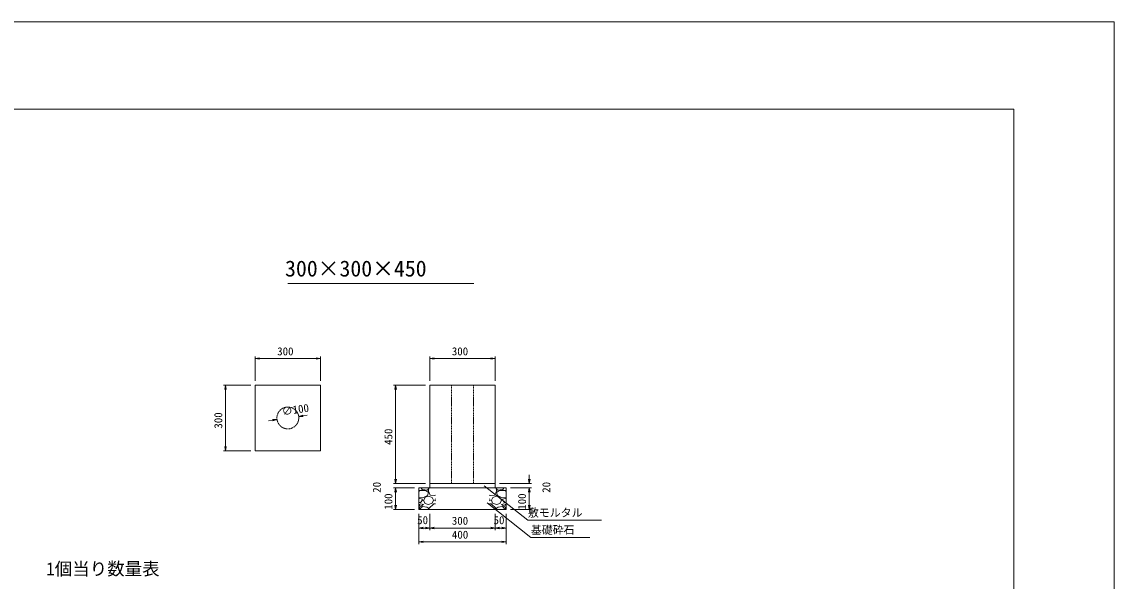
# Model space of a CAD drawing. Units: millimetres, scale not verified. Extents: x 4 to 84104, y 1 to 59401.
# Drawn here: x 59084 to 84104, y 46587 to 59401 of the extents above; entities that cross this region are included whole.
import ezdxf
from ezdxf.enums import TextEntityAlignment as Align

# ---------------------------------------------------------------- set-up
doc = ezdxf.new("R2010")
doc.units = ezdxf.units.MM
doc.header["$LTSCALE"] = 100
doc.linetypes.add('USER1', pattern=[0.375, 0.25, -0.125])
doc.layers.add('D-MTR（材料表タイトル）', color=7, linetype='Continuous')
doc.layers.add('D-STR-TXT（文字）', color=7, linetype='Continuous')
for name, color, linetype, lineweight in [('D-STR-DIM（寸法）', 7, 'Continuous', 18), ('D-STR-HTXT（旗揚げ）', 7, 'Continuous', 18), ('D-STR-STR1（構造物）', 7, 'USER1', 18), ('D-STR-STRn（構造物）', 7, 'Continuous', 18), ('D-STR（構造物外形線）', 1, 'Continuous', 18), ('D-TTL(外枠）', 2, 'Continuous', 18), ('D-TTL-TXT（文字）', 7, 'Continuous', 18), ('DEFPOINTS_2', 8, 'Continuous', 18)]:
    doc.layers.add(name, color=color, linetype=linetype, lineweight=lineweight)
doc.styles.add('ＭＳ ゴシック', font='')
doc.styles.get('ＭＳ ゴシック').set_extended_font_data('MS Gothic')

msp = doc.modelspace()

# ---------------------------------------------------------------- linework, layer by layer
at = {"layer": 'D-STR-DIM（寸法）'}
for p, q in [((64426.7, 51175.3), (64426.7, 51735.6)), ((64426.7, 51685.6), (64526.7, 51702.2)), ((64526.7, 51668.9), (64426.7, 51685.6)), ((64426.7, 51685.6), (64526.7, 51685.6)), ((65826.7, 51685.6), (64526.7, 51685.6)), ((65826.7, 51702.2), (65926.7, 51685.6)), ((65926.7, 51685.6), (65826.7, 51668.9)), ((65926.7, 51685.6), (65826.7, 51685.6)), ((65926.7, 51175.3), (65926.7, 51735.6)), ((68426.7, 51175.3), (68426.7, 51735.6)), ((68426.7, 51685.6), (68526.7, 51702.2)), ((68526.7, 51668.9), (68426.7, 51685.6)), ((68426.7, 51685.6), (68526.7, 51685.6)), ((69826.7, 51685.6), (68526.7, 51685.6)), ((69826.7, 51702.2), (69926.7, 51685.6)), ((69926.7, 51685.6), (69826.7, 51668.9)), ((69926.7, 51685.6), (69826.7, 51685.6)), ((69926.7, 51175.3), (69926.7, 51735.6)), ((64326.7, 51075.3), (63699, 51075.3)), ((63732.3, 50975.3), (63749, 51075.3)), ((63749, 51075.3), (63765.7, 50975.3)), ((63749, 51075.3), (63749, 50975.3)), ((68326.7, 51075.3), (67596.1, 51075.3)), ((67629.4, 50975.3), (67646.1, 51075.3)), ((67646.1, 51075.3), (67662.7, 50975.3)), ((67646.1, 51075.3), (67646.1, 50975.3)), ((63749, 50975.3), (63749, 49675.3)), ((67646.1, 50975.3), (67646.1, 48925.3)), ((64827.8, 50291.9), (64929.2, 50289.7)), ((65424.1, 50360.9), (65520.7, 50391.6)), ((65424.1, 50360.9), (65523.1, 50375.1)), ((65525.5, 50358.6), (65424.1, 50360.9)), ((65523.1, 50375.1), (65622.1, 50389.3)), ((64830.2, 50275.4), (64731.2, 50261.2)), ((64929.2, 50289.7), (64830.2, 50275.4)), ((64929.2, 50289.7), (64832.6, 50258.9)), ((64326.7, 49575.3), (63699, 49575.3)), ((63749, 49575.3), (63732.3, 49675.3)), ((63765.7, 49675.3), (63749, 49575.3)), ((63749, 49575.3), (63749, 49675.3)), ((68326.7, 48825.3), (67596.1, 48825.3)), ((68326.7, 48825.3), (67596.1, 48825.3)), ((67646.1, 48825.3), (67629.4, 48925.3)), ((67646.1, 48825.3), (67629.4, 48925.3)), ((67646.1, 48925.3), (67646.1, 49025.3)), ((67662.7, 48925.3), (67646.1, 48825.3)), ((67646.1, 48825.3), (67646.1, 48925.3)), ((67662.7, 48925.3), (67646.1, 48825.3)), ((67646.1, 48825.3), (67646.1, 48925.3)), ((70026.7, 48825.3), (70757.2, 48825.3)), ((70707.2, 48825.3), (70690.6, 48925.3)), ((70707.2, 48925.3), (70707.2, 49025.3)), ((70723.9, 48925.3), (70707.2, 48825.3)), ((70707.2, 48825.3), (70707.2, 48925.3)), ((68076.7, 48725.3), (67596.1, 48725.3)), ((68076.7, 48725.3), (67596.1, 48725.3)), ((67629.4, 48625.3), (67646.1, 48725.3)), ((67629.4, 48625.3), (67646.1, 48725.3)), ((67646.1, 48725.3), (67662.7, 48625.3)), ((67646.1, 48725.3), (67646.1, 48625.3)), ((67646.1, 48725.3), (67662.7, 48625.3)), ((67646.1, 48725.3), (67646.1, 48625.3)), ((67646.1, 48625.3), (67646.1, 48325.3)), ((67646.1, 48625.3), (67646.1, 48525.3)), ((70276.7, 48725.3), (70757.2, 48725.3)), ((70276.7, 48725.3), (70757.2, 48725.3)), ((70690.6, 48625.3), (70707.2, 48725.3)), ((70690.6, 48625.3), (70707.2, 48725.3)), ((70707.2, 48725.3), (70723.9, 48625.3)), ((70707.2, 48725.3), (70707.2, 48625.3)), ((70707.2, 48725.3), (70723.9, 48625.3)), ((70707.2, 48725.3), (70707.2, 48625.3)), ((70707.2, 48625.3), (70707.2, 48325.3)), ((70707.2, 48625.3), (70707.2, 48525.3)), ((67646.1, 48225.3), (67629.4, 48325.3)), ((67662.7, 48325.3), (67646.1, 48225.3)), ((67646.1, 48225.3), (67646.1, 48325.3)), ((70707.2, 48225.3), (70690.6, 48325.3)), ((70723.9, 48325.3), (70707.2, 48225.3)), ((70707.2, 48225.3), (70707.2, 48325.3)), ((68076.7, 48225.3), (67596.1, 48225.3)), ((68176.7, 48125.3), (68176.7, 47753.9)), ((68176.7, 48125.3), (68176.7, 47435.3)), ((68426.7, 48125.3), (68426.7, 47753.9)), ((68426.7, 48125.3), (68426.7, 47753.9)), ((69926.7, 48125.3), (69926.7, 47753.9)), ((69926.7, 48125.3), (69926.7, 47753.9)), ((70176.7, 48125.3), (70176.7, 47753.9)), ((70176.7, 48125.3), (70176.7, 47435.3)), ((70276.7, 48225.3), (70757.2, 48225.3)), ((68176.7, 47803.9), (68276.7, 47820.6)), ((68276.7, 47787.3), (68176.7, 47803.9)), ((68176.7, 47803.9), (68276.7, 47803.9)), ((68276.7, 47803.9), (68326.7, 47803.9)), ((68326.7, 47820.6), (68426.7, 47803.9)), ((68426.7, 47803.9), (68326.7, 47787.3)), ((68426.7, 47803.9), (68326.7, 47803.9)), ((68426.7, 47803.9), (68526.7, 47820.6)), ((68526.7, 47787.3), (68426.7, 47803.9)), ((68426.7, 47803.9), (68526.7, 47803.9)), ((68526.7, 47803.9), (69826.7, 47803.9)), ((69826.7, 47820.6), (69926.7, 47803.9)), ((69926.7, 47803.9), (69826.7, 47787.3)), ((69926.7, 47803.9), (69826.7, 47803.9)), ((69926.7, 47803.9), (70026.7, 47820.6)), ((70026.7, 47787.3), (69926.7, 47803.9)), ((69926.7, 47803.9), (70026.7, 47803.9)), ((70076.7, 47803.9), (70026.7, 47803.9)), ((70076.7, 47820.6), (70176.7, 47803.9)), ((70176.7, 47803.9), (70076.7, 47787.3)), ((70176.7, 47803.9), (70076.7, 47803.9)), ((68176.7, 47485.3), (68276.7, 47502)), ((68276.7, 47468.7), (68176.7, 47485.3)), ((68176.7, 47485.3), (68276.7, 47485.3)), ((68276.7, 47485.3), (70076.7, 47485.3)), ((70076.7, 47502), (70176.7, 47485.3)), ((70176.7, 47485.3), (70076.7, 47468.7)), ((70176.7, 47485.3), (70076.7, 47485.3))]:
    msp.add_line(p, q, dxfattribs=at)
at = {"layer": 'D-STR-HTXT（旗揚げ）'}
for p, q in [((69673.2, 48771.4), (70675.8, 47982.2)), ((69738.6, 48378.9), (70741.2, 47589.8)), ((72361.4, 47982.2), (70675.8, 47982.2)), ((72090.3, 47588.4), (70742.9, 47588.4))]:
    msp.add_line(p, q, dxfattribs=at)
at = {"layer": 'D-STR-STR1（構造物）'}
for p, q in [((68926.7, 51075.3), (68926.7, 48825.3)), ((69426.7, 51075.3), (69426.7, 48825.3))]:
    msp.add_line(p, q, dxfattribs=at)
msp.add_circle((65176.7, 50325.3), 250, dxfattribs=at)
at = {"layer": 'D-STR-STRn（構造物）'}
for p, q in [((68426.7, 48825.3), (68426.7, 48725.3)), ((69926.7, 48825.3), (69926.7, 48725.3)), ((68426.7, 48725.3), (68176.7, 48725.3)), ((68176.7, 48725.3), (68176.7, 48225.3)), ((68176.7, 48697.7), (68185.5, 48725.3)), ((68176.7, 48638.8), (68200.7, 48665.5)), ((68201.2, 48664.6), (68331.2, 48664.6)), ((68227.4, 48725.3), (68251, 48689.9)), ((68251.2, 48689.5), (68376.2, 48674.5)), ((68375.5, 48550.7), (68270.5, 48495.7)), ((68331, 48665.4), (68396, 48620.4)), ((68396.9, 48619.3), (68376.9, 48549.3)), ((68377.4, 48675), (68402.4, 48720)), ((68399.9, 48651.6), (68439.9, 48556.6)), ((68404.1, 48725.3), (68400.6, 48650.3)), ((68401.2, 48719.6), (68401.2, 48725.3)), ((69926.7, 48725.3), (68426.7, 48725.3)), ((68441.3, 48554.6), (68546.3, 48549.6)), ((68546.5, 48547), (68558.5, 48556.3)), ((69806.8, 48547), (69794.9, 48556.3)), ((69912.1, 48554.6), (69807.1, 48549.6)), ((69953.4, 48651.6), (69913.4, 48556.6)), ((69926.7, 48725.3), (70176.7, 48725.3)), ((69949.2, 48725.3), (69952.7, 48650.3)), ((69975.9, 48675), (69950.9, 48720)), ((69952.1, 48719.6), (69952.1, 48725.3)), ((69956.4, 48619.3), (69976.4, 48549.3)), ((70022.3, 48665.4), (69957.3, 48620.4)), ((70102.1, 48689.5), (69977.1, 48674.5)), ((69977.8, 48550.7), (70082.8, 48495.7)), ((70152.1, 48664.6), (70022.1, 48664.6)), ((70125.9, 48725.3), (70102.3, 48689.9)), ((70176.7, 48638.8), (70152.6, 48665.5)), ((70176.7, 48697.7), (70167.8, 48725.3)), ((70176.7, 48725.3), (70176.7, 48225.3)), ((68271.2, 48494.6), (68176.7, 48502.2)), ((68256.2, 48464.8), (68176.7, 48484.7)), ((68216.4, 48389.3), (68176.7, 48385.8)), ((68198, 48260), (68176.7, 48294.9)), ((68190.8, 48344.5), (68210.8, 48294.5)), ((68226.3, 48360), (68191.3, 48345)), ((68261.1, 48299.4), (68211.1, 48249.4)), ((68211.6, 48294.6), (68286.6, 48339.6)), ((68260.7, 48440.5), (68215.7, 48390.5)), ((68286.4, 48339.7), (68226.4, 48359.7)), ((68261.2, 48438.8), (68256.2, 48463.8)), ((68361.3, 48284.5), (68261.3, 48299.5)), ((68285.5, 48439.8), (68315.5, 48369.8)), ((68290.4, 48439.3), (68320.4, 48509.3)), ((68316.1, 48369.6), (68401.1, 48344.6)), ((68321.2, 48509.5), (68401.2, 48534.5)), ((68401, 48344.7), (68486, 48369.7)), ((68401.2, 48534.7), (68481.2, 48504.7)), ((68520.7, 48359.4), (68405.7, 48254.4)), ((68481.2, 48504.2), (68511.2, 48439.2)), ((68485.6, 48370.5), (68510.6, 48440.5)), ((68558.5, 48356.6), (68521.2, 48359.7)), ((68558.5, 48427.7), (68545.9, 48441.4)), ((68546, 48439.9), (68558.5, 48473.1)), ((69807.3, 48439.9), (69794.9, 48473.1)), ((69794.9, 48427.7), (69807.4, 48441.4)), ((69794.9, 48356.6), (69832.1, 48359.7)), ((69832.6, 48359.4), (69947.6, 48254.4)), ((69872.1, 48504.2), (69842.1, 48439.2)), ((69867.7, 48370.5), (69842.7, 48440.5)), ((69952.4, 48344.7), (69867.4, 48369.7)), ((69952.1, 48534.7), (69872.1, 48504.7)), ((70032.1, 48509.5), (69952.1, 48534.5)), ((70037.2, 48369.6), (69952.2, 48344.6)), ((69992.1, 48284.5), (70092.1, 48299.5)), ((70062.9, 48439.3), (70032.9, 48509.3)), ((70067.8, 48439.8), (70037.8, 48369.8)), ((70141.7, 48294.6), (70066.7, 48339.6)), ((70067, 48339.7), (70127, 48359.7)), ((70082.1, 48494.6), (70176.7, 48502.2)), ((70092.1, 48438.8), (70097.1, 48463.8)), ((70092.2, 48299.4), (70142.2, 48249.4)), ((70092.6, 48440.5), (70137.6, 48390.5)), ((70097.1, 48464.8), (70176.7, 48484.7)), ((70127, 48360), (70162, 48345)), ((70136.9, 48389.3), (70176.7, 48385.8)), ((70162.5, 48344.5), (70142.5, 48294.5)), ((70155.4, 48260), (70176.7, 48294.9)), ((68176.7, 48225.3), (70176.7, 48225.3)), ((68185.5, 48225.3), (68196.2, 48258.8)), ((68211, 48249.9), (68227.4, 48225.3)), ((68402.3, 48248.5), (68362.3, 48283.5)), ((68401.2, 48225.3), (68401.2, 48249.6)), ((68405.6, 48255.3), (68404.1, 48225.3)), ((69947.7, 48255.3), (69949.2, 48225.3)), ((69951, 48248.5), (69991, 48283.5)), ((69952.1, 48225.3), (69952.1, 48249.6)), ((70142.3, 48249.9), (70125.9, 48225.3)), ((70167.8, 48225.3), (70157.1, 48258.8))]:
    msp.add_line(p, q, dxfattribs=at)
at = {"layer": 'D-STR（構造物外形線）'}
for p, q in [((64426.7, 51075.3), (64426.7, 49575.3)), ((65926.7, 51075.3), (64426.7, 51075.3)), ((65926.7, 49575.3), (65926.7, 51075.3)), ((68426.7, 51075.3), (68426.7, 48825.3)), ((69926.7, 51075.3), (68426.7, 51075.3)), ((69926.7, 48825.3), (69926.7, 51075.3)), ((64426.7, 49575.3), (65926.7, 49575.3)), ((68426.7, 48825.3), (69926.7, 48825.3))]:
    msp.add_line(p, q, dxfattribs=at)
at = {"layer": 'D-TTL(外枠）'}
for p, q in [((2303.7, 57401), (81803.7, 57401)), ((81803.7, 57401), (81803.7, 2001))]:
    msp.add_line(p, q, dxfattribs=at)
at = {"layer": 'D-TTL-TXT（文字）'}
msp.add_line((65176.7, 53406.1), (69434.1, 53406.1), dxfattribs=at)
at = {"layer": 'DEFPOINTS_2'}
for p in [(3.7, 59401), (84103.7, 1)]:
    msp.add_line(p, (84103.7, 59401), dxfattribs=at)

# ---------------------------------------------------------------- texts
at = {"layer": 'D-MTR（材料表タイトル）', "style": 'ＭＳ ゴシック'}
msp.add_text('1個当り数量表', height=293.3, dxfattribs=at).set_placement((59638.3, 46635.5), align=Align.BOTTOM_LEFT)
at = {"layer": 'D-STR-DIM（寸法）', "style": 'ＭＳ ゴシック'}
for s, p in [('300', (64932.4, 51705.6)), ('300', (68932.4, 51705.6)), ('50', (68138.6, 47837.3)), ('300', (68932.4, 47823.9)), ('50', (69888.6, 47837.3)), ('400', (68934.3, 47505.3))]:
    msp.add_text(s, height=183.3, dxfattribs=at).set_placement(p, align=Align.BOTTOM_LEFT)
for s, rotation, p in [('∅100', 8.185, (65061.3, 50328.2)), ('300', 90, (63729, 50081)), ('450', 90, (67626.1, 49707.9)), ('20', 90, (67360.4, 48611.6)), ('20', 90, (71242.9, 48611.6)), ('100', 90, (67626.1, 48222.1)), ('100', 90, (70687.2, 48222.1))]:
    msp.add_text(s, height=183.3, rotation=rotation, dxfattribs=at).set_placement(p, align=Align.BOTTOM_LEFT)
at = {"layer": 'D-STR-TXT（文字）', "style": 'ＭＳ ゴシック'}
for s, p in [('敷モルタル', (70675.8, 48007.5)), ('基礎砕石', (70742.9, 47613.7))]:
    msp.add_text(s, height=183.3, dxfattribs=at).set_placement(p, align=Align.BOTTOM_LEFT)
at = {"layer": 'D-TTL-TXT（文字）', "style": 'ＭＳ ゴシック'}
msp.add_text('300×300×450', height=366.6, dxfattribs=at).set_placement((65112.4, 53456.1), align=Align.BOTTOM_LEFT)

doc.saveas('drawing.dxf')
